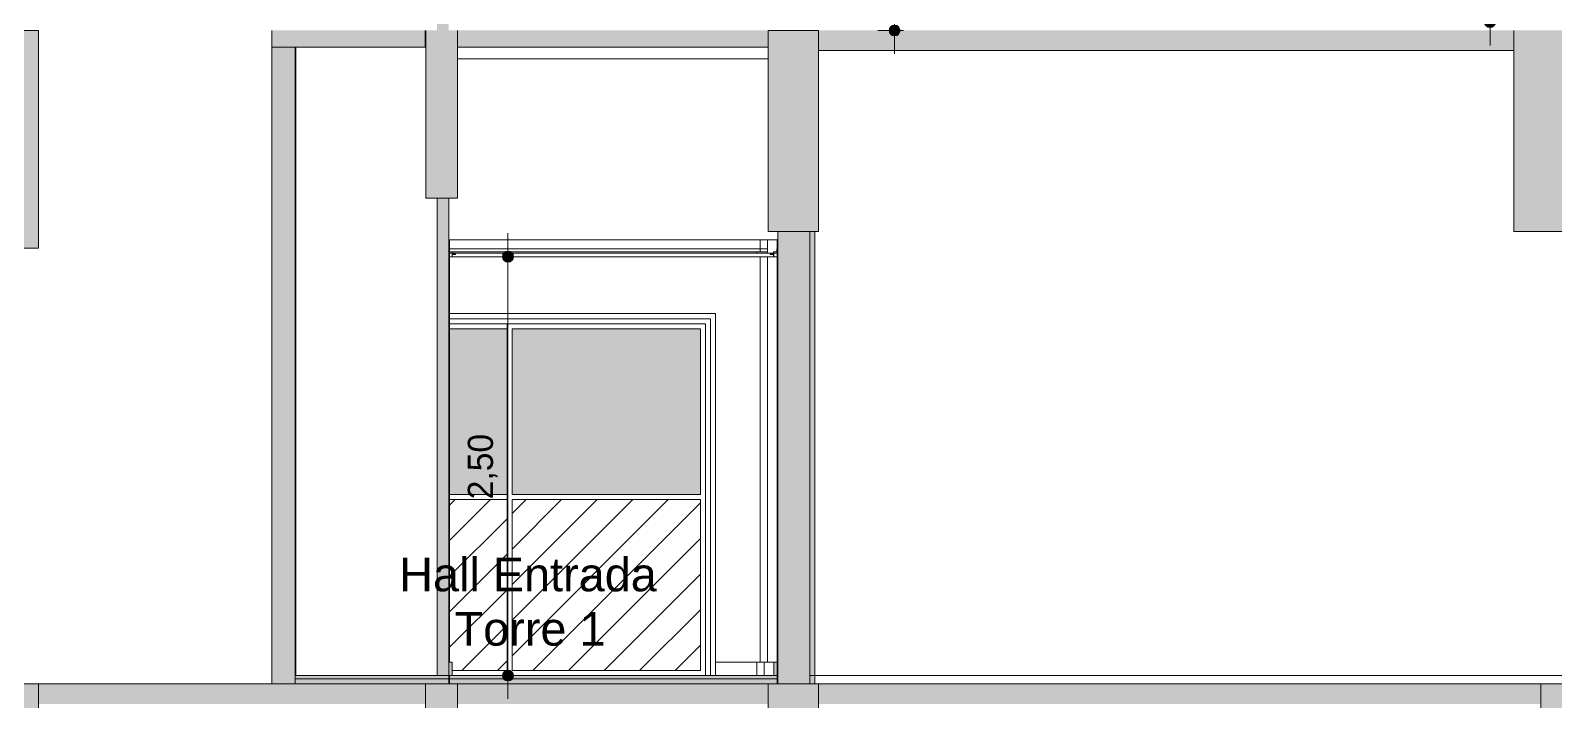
# Model space of a CAD drawing. Header units: metres. Extents: x -96 to 123, y 1 to 648.
# Drawn here: x 76.6 to 85.7, y 592.18 to 596.18 of the extents above; entities that cross this region are included whole.
import ezdxf

# ---------------------------------------------------------------- set-up
doc = ezdxf.new("R2010")
doc.units = ezdxf.units.M
doc.linetypes.add('_Tracejado longo', pattern=[0.014288, 0.009525, -0.004763])
for name, color, linetype, lineweight in [('A-ANNO-DIMS', 7, 'Continuous', 5), ('A-ANNO-DIMS-100', 7, 'Continuous', 5), ('A-AREA-IDEN', 7, 'Continuous', 5), ('A-CLNG-SUSP', 7, 'Continuous', 5), ('A-DETL', 7, 'Continuous', 5), ('A-DETL-GENF', 7, 'Continuous', 5), ('A-DOOR', 7, 'Continuous', 5), ('A-DOOR-FRAM', 7, 'Continuous', 5), ('A-FLOR-LEVL', 7, 'Continuous', 5), ('A-FLOR-OTLN', 7, 'Continuous', 5), ('A-FLOR-PATT', 7, 'Continuous', 20), ('A-WALL', 7, 'Continuous', 5), ('A-WALL-MBNI', 7, 'Continuous', 5), ('A-WALL-PATT', 7, 'Continuous', 20)]:
    doc.layers.add(name, color=color, linetype=linetype, lineweight=lineweight)
doc.styles.add('Arial_1', font='arial.ttf', dxfattribs={"height": 0.2})
doc.styles.add('Century Gothic', font='GOTHIC.TTF', dxfattribs={"height": 0.15})
doc.dimstyles.new('PAA_-_Cota_com_linha_-_metros', dxfattribs={"dimscale": 0.3048, "dimtxt": 0.156625, "dimasz": 0.853018, "dimexe": 0.328084, "dimexo": 0.328084, "dimgap": 0.131234, "dimtad": 1, "dimrnd": 0.01, "dimzin": 0, "dimdsep": 46, "dimtxsty": 'Century Gothic', "dimblk1": 'DOTSMALL', "dimblk2": 'DOTSMALL', "dimsah": 1, "dimcen": 0.09, "dimdle": 0.459318, "dimazin": 0, "dimtfac": 1, "dimtdec": 4, "dimtix": 1, "dimtmove": 0, "dimatfit": 3, "dimfxl": 1, "dimtvp": 1, "dimtolj": 1, "dimtzin": 0, "dimarcsym": 2})
pattern_1 = [(45, (-24.57, 320.824), (-0.10606602, 0.10606602), [])]

# ---------------------------------------------------------------- blocks, each defined once
blk = doc.blocks.new('xok - porta - correr multifolhas com trava - 3610 x 2160 -3fls 6-3969831-Section 3')
at = {"layer": 'A-DOOR', "true_color": 0xe6e6e6}
blk.add_hatch(color=254, dxfattribs=at).paths.add_polyline_path([(-20.2288, 593.4098), (-20.2288, 594.4), (-20.5722, 594.4), (-20.5722, 593.4098), (-20.2297, 593.4098)])
at = {"layer": 'A-DOOR-FRAM', "true_color": 0xe6e6e6}
blk.add_hatch(color=254, dxfattribs=at).paths.add_polyline_path([(-19.0763, 593.4098), (-19.0755, 593.4098), (-19.0755, 594.4), (-20.1988, 594.4), (-20.198, 593.4098), (-19.3022, 593.4098)])
at = {"layer": 'A-DOOR-FRAM', "true_color": 0x808080}
h = blk.add_hatch(dxfattribs=at)
h.set_pattern_fill('FP_14', color=8, style=0, pattern_type=2)
h.set_pattern_definition(pattern_1)
h.paths.add_polyline_path([(-20.3996, 592.36), (-20.2288, 592.36), (-20.2297, 593.3798), (-20.5722, 593.3798), (-20.5722, 592.41), (-20.5572, 592.41), (-20.5572, 592.36)])
h = blk.add_hatch(dxfattribs=at)
h.set_pattern_fill('FP_14', color=8, style=0, pattern_type=2)
h.set_pattern_definition(pattern_1)
h.paths.add_polyline_path([(-20.1988, 592.36), (-19.0755, 592.36), (-19.0764, 593.3798), (-20.1988, 593.3798), (-20.1988, 592.5111)])
at = {"layer": 'A-DOOR-FRAM'}
for p, q in [((-19.0155, 594.46), (-20.5722, 594.46)), ((-20.5722, 594.43), (-19.0455, 594.43)), ((-20.2288, 592.33), (-20.2288, 594.43)), ((-19.0455, 592.33), (-19.0455, 594.43)), ((-19.0155, 594.46), (-19.0155, 592.33)), ((-20.5722, 594.4), (-20.2288, 594.4)), ((-20.1988, 594.4), (-19.0755, 594.4)), ((-20.1988, 594.4), (-20.1988, 593.4098)), ((-19.0755, 594.4), (-19.0755, 593.4098)), ((-20.2288, 593.4098), (-20.5722, 593.4098)), ((-19.0755, 593.4098), (-20.1988, 593.4098)), ((-20.5722, 593.3798), (-20.2288, 593.3798)), ((-20.1988, 592.36), (-20.1988, 593.3798)), ((-20.1988, 593.3798), (-19.0755, 593.3798)), ((-19.0755, 592.36), (-19.0755, 593.3798)), ((-20.5572, 592.36), (-20.2288, 592.36)), ((-20.1988, 592.36), (-19.0755, 592.36))]:
    blk.add_line(p, q, dxfattribs=at)
blk = doc.blocks.new('LUC-ARQ-001-MOD-EMB_rvt-3-Section 3')
at = {"layer": 'A-FLOR-OTLN', "true_color": 0x808080}
for points in [[(-21.6332, 596.08), (-20.7185, 596.08), (-20.7185, 596.18), (-21.6332, 596.18), (-21.6332, 596.0889)], [(-18.4573, 596.18), (-18.4573, 596.18), (-18.4933, 596.18)]]:
    blk.add_hatch(color=8, dxfattribs=at).paths.add_polyline_path(points)
at = {"layer": 'A-FLOR-PATT', "lineweight": 5, "true_color": 0x808080}
h = blk.add_hatch(color=8, dxfattribs=at)
h.paths.add_polyline_path([(-29.8365, 592.31), (-29.6782, 592.31), (-29.6782, 592.33), (-32.656, 592.33), (-32.656, 592.31), (-29.8632, 592.31)])
h.paths.add_polyline_path([(-18.6182, 592.31), (-18.6132, 592.31), (-18.6132, 592.33), (-21.4932, 592.33), (-21.4932, 592.31), (-18.6438, 592.31)])
h = blk.add_hatch(color=8, dxfattribs=at)
h.paths.add_polyline_path([(-30.7144, 592.28), (-29.6782, 592.28), (-29.6782, 592.31), (-32.656, 592.31), (-32.656, 592.28), (-30.7332, 592.28)])
h.paths.add_polyline_path([(-18.7133, 592.28), (-18.6132, 592.28), (-18.6132, 592.31), (-21.4932, 592.31), (-21.4932, 592.28), (-18.8633, 592.28)])
at = {"layer": 'A-WALL', "true_color": 0xffbb77}
blk.add_hatch(color=31, dxfattribs=at).paths.add_polyline_path([(-18.3932, 592.28), (-18.3932, 594.98), (-18.4232, 594.98), (-18.4232, 592.28)])
h = blk.add_hatch(color=31, dxfattribs=at)
h.paths.add_polyline_path([(-20.5772, 592.41), (-20.5722, 592.41), (-20.5722, 594.83), (-20.5772, 594.83), (-20.5772, 592.415)])
h.paths.add_polyline_path([(-20.5722, 594.85), (-20.5722, 594.858), (-20.5772, 594.858), (-20.5772, 594.85), (-20.5722, 594.85)])
h.paths.add_polyline_path([(-20.5722, 594.859), (-20.5722, 594.93), (-20.5772, 594.93), (-20.5762, 594.859), (-20.5723, 594.859)])
h = blk.add_hatch(color=31, dxfattribs=at)
h.paths.add_polyline_path([(-18.6182, 592.33), (-18.6132, 592.33), (-18.6132, 594.83), (-18.6182, 594.83), (-18.6182, 592.5111)])
h.paths.add_polyline_path([(-18.6132, 594.85), (-18.6132, 594.93), (-18.6182, 594.93), (-18.6182, 594.85)])
at = {"layer": 'A-WALL-PATT', "lineweight": 5, "true_color": 0xffbb77}
h = blk.add_hatch(color=31, dxfattribs=at)
h.paths.add_polyline_path([(-20.5772, 592.33), (-20.5772, 595.18), (-20.6472, 595.18), (-20.6472, 592.33), (-20.619, 592.33)])
h.paths.add_polyline_path([(-20.619, 596.18), (-20.5772, 596.18), (-20.5772, 599.32), (-20.6472, 599.32), (-20.6472, 596.18)])
h.paths.add_polyline_path([(-20.5772, 599.42), (-20.5772, 600.08), (-20.6472, 600.08), (-20.6472, 599.42), (-20.619, 599.42)])
for points in [[(-21.4969, 592.28), (-21.4932, 592.28), (-21.4932, 596.08), (-21.6332, 596.08), (-21.6332, 592.28)], [(-18.4244, 592.28), (-18.4232, 592.2801), (-18.4244, 594.98), (-18.6132, 594.98), (-18.6132, 592.28), (-18.4607, 592.28)]]:
    blk.add_hatch(color=31, dxfattribs=at).paths.add_polyline_path(points)
h = blk.add_hatch(color=31, dxfattribs=at)
h.paths.add_polyline_path([(-20.5562, 594.85), (-20.5572, 594.859), (-20.5762, 594.859), (-20.5762, 594.858), (-20.5572, 594.858), (-20.5566, 594.85)])
h.paths.add_polyline_path([(-32.6354, 594.85), (-32.635, 594.85), (-32.636, 594.859), (-32.655, 594.859), (-32.655, 594.858), (-32.636, 594.858), (-32.636, 594.85)])
h.paths.add_polyline_path([(-18.6382, 594.85), (-18.6382, 594.858), (-18.6182, 594.859), (-18.6192, 594.859), (-18.6392, 594.858), (-18.6388, 594.85)])
h.paths.add_polyline_path([(-29.6988, 594.85), (-29.6982, 594.85), (-29.6982, 594.858), (-29.6782, 594.8591), (-29.6792, 594.859), (-29.6992, 594.8579), (-29.6992, 594.85)])
h = blk.add_hatch(color=31, dxfattribs=at)
h.paths.add_polyline_path([(-18.6182, 592.33), (-18.6182, 592.41), (-18.6382, 592.41), (-18.6382, 592.33)])
h.paths.add_polyline_path([(-32.636, 592.33), (-32.636, 592.41), (-32.656, 592.41), (-32.656, 592.33)])
h.paths.add_polyline_path([(-29.6782, 592.33), (-29.6782, 592.41), (-29.6982, 592.41), (-29.6982, 592.33)])
h.paths.add_polyline_path([(-20.5572, 592.33), (-20.5572, 592.41), (-20.5772, 592.4097), (-20.5772, 592.33), (-20.5722, 592.33)])
at = {"layer": 'A-CLNG-SUSP', "color": 8, "true_color": 0x808080}
for p, q in [((-18.6132, 594.85), (-20.5772, 594.85)), ((-20.5772, 594.85), (-20.5772, 594.83)), ((-20.5772, 594.83), (-18.6132, 594.83)), ((-18.6132, 594.83), (-18.6132, 594.85))]:
    blk.add_line(p, q, dxfattribs=at)
at = {"layer": 'A-FLOR-OTLN', "lineweight": 20}
for p, q in [((-21.6332, 596.18), (-21.6332, 596.08)), ((-21.4932, 596.08), (-20.7185, 596.08))]:
    blk.add_line(p, q, dxfattribs=at)
at = {"layer": 'A-FLOR-OTLN'}
for p, q in [((-21.4907, 596.01), (-21.4932, 596.01)), ((-18.671, 596.01), (-20.526, 596.01)), ((-21.4932, 592.31), (-21.4932, 592.28)), ((-18.6132, 592.31), (-21.4932, 592.31)), ((-18.6132, 592.28), (-18.6132, 592.31))]:
    blk.add_line(p, q, dxfattribs=at)
at = {"layer": 'A-FLOR-OTLN', "color": 8, "true_color": 0x808080}
for p, q in [((-18.6132, 592.33), (-21.4932, 592.33)), ((-21.4932, 592.33), (-21.4932, 592.31)), ((-18.6132, 592.31), (-18.6132, 592.33))]:
    blk.add_line(p, q, dxfattribs=at)
at = {"layer": 'A-WALL', "lineweight": 20}
for p, q in [((-21.6332, 596.08), (-21.6332, 592.28)), ((-21.4932, 596.08), (-21.6332, 596.08)), ((-21.4932, 592.28), (-21.4932, 596.08)), ((-20.6472, 595.18), (-20.6472, 592.33)), ((-20.5772, 592.33), (-20.5772, 595.18)), ((-18.6132, 594.98), (-18.6132, 592.28)), ((-18.4232, 592.28), (-18.4232, 594.98)), ((-20.5722, 594.93), (-20.5772, 594.93)), ((-20.5772, 594.93), (-20.5772, 594.877)), ((-20.5762, 594.877), (-20.5772, 594.877)), ((-20.5772, 594.877), (-20.5772, 594.858)), ((-20.5772, 594.877), (-20.5762, 594.877)), ((-20.5762, 594.859), (-20.5762, 594.877)), ((-20.5762, 594.877), (-20.5762, 594.859)), ((-20.5562, 594.859), (-20.5762, 594.859)), ((-20.5762, 594.859), (-20.5722, 594.859)), ((-20.5722, 594.859), (-20.5722, 594.93)), ((-20.5562, 594.844), (-20.5562, 594.859)), ((-18.6192, 594.859), (-18.6392, 594.859)), ((-18.6392, 594.859), (-18.6392, 594.844)), ((-18.6192, 594.877), (-18.6192, 594.859)), ((-18.6182, 594.877), (-18.6192, 594.877)), ((-18.6182, 594.93), (-18.6182, 592.28)), ((-18.6132, 594.93), (-18.6182, 594.93)), ((-18.6182, 594.858), (-18.6182, 594.877)), ((-18.6132, 592.28), (-18.6132, 594.93)), ((-20.5772, 594.858), (-20.5572, 594.858)), ((-20.5722, 594.858), (-20.5772, 594.858)), ((-20.5772, 594.858), (-20.5772, 592.41)), ((-20.5722, 592.41), (-20.5722, 594.858)), ((-20.5572, 594.858), (-20.5572, 594.843)), ((-20.5572, 594.843), (-20.5572, 594.83)), ((-20.5572, 594.83), (-20.5562, 594.83)), ((-20.5362, 594.844), (-20.5562, 594.844)), ((-20.5562, 594.83), (-20.5562, 594.843)), ((-20.5562, 594.843), (-20.5362, 594.843)), ((-20.5362, 594.843), (-20.5362, 594.844)), ((-18.6392, 594.844), (-18.6592, 594.844)), ((-18.6592, 594.844), (-18.6592, 594.843)), ((-18.6592, 594.843), (-18.6392, 594.843)), ((-18.6392, 594.843), (-18.6392, 594.83)), ((-18.6392, 594.83), (-18.6382, 594.83)), ((-18.6382, 594.843), (-18.6382, 594.858)), ((-18.6382, 594.858), (-18.6182, 594.858)), ((-18.6382, 594.83), (-18.6382, 594.843)), ((-20.5572, 592.41), (-20.5772, 592.41)), ((-20.5772, 592.41), (-20.5772, 592.33)), ((-20.5772, 592.41), (-20.5722, 592.41)), ((-20.5572, 592.33), (-20.5572, 592.41)), ((-18.6382, 592.41), (-18.6382, 592.33)), ((-18.6182, 592.41), (-18.6382, 592.41)), ((-18.6182, 592.33), (-18.6182, 592.41)), ((-20.6472, 592.33), (-20.5772, 592.33)), ((-20.5772, 592.33), (-20.5572, 592.33)), ((-20.5722, 592.33), (-20.5772, 592.33)), ((-20.5772, 592.33), (-20.5772, 592.28)), ((-20.5722, 592.28), (-20.5722, 592.33)), ((-18.6382, 592.33), (-18.6182, 592.33))]:
    blk.add_line(p, q, dxfattribs=at)
at = {"layer": 'A-WALL'}
for p, q in [((-21.4907, 596.0801), (-21.4907, 592.33)), ((-21.4907, 594.93), (-21.4932, 594.93)), ((-18.7183, 594.93), (-20.5722, 594.93)), ((-18.7183, 594.877), (-18.7183, 594.93)), ((-18.7183, 594.93), (-18.7133, 594.93)), ((-18.676, 594.93), (-18.7133, 594.93)), ((-18.6182, 594.93), (-18.676, 594.93)), ((-18.676, 594.93), (-18.676, 594.85)), ((-18.7183, 592.41), (-18.7183, 594.83)), ((-18.676, 594.83), (-18.676, 592.41)), ((-20.5722, 594.49), (-18.9855, 594.49)), ((-20.5722, 594.46), (-19.0155, 594.46)), ((-19.0155, 594.46), (-19.0155, 592.33)), ((-18.9855, 594.49), (-18.9855, 592.41))]:
    blk.add_line(p, q, dxfattribs=at)
at = {"layer": 'A-WALL', "color": 8, "true_color": 0x808080}
for p, q in [((-18.4232, 594.98), (-18.4232, 592.28)), ((-18.3932, 592.28), (-18.3932, 594.98))]:
    blk.add_line(p, q, dxfattribs=at)
at = {"layer": 'A-WALL-MBNI'}
for p, q in [((-18.7193, 594.877), (-20.5722, 594.877)), ((-18.7393, 594.859), (-20.5562, 594.859)), ((-18.7393, 594.85), (-18.7393, 594.859)), ((-18.676, 594.859), (-18.7393, 594.859)), ((-18.7393, 594.859), (-18.7393, 594.85)), ((-18.7193, 594.859), (-18.7193, 594.877)), ((-18.676, 594.877), (-18.7193, 594.877)), ((-18.7193, 594.877), (-18.7193, 594.859)), ((-18.9855, 592.33), (-18.9855, 592.41)), ((-18.7383, 592.41), (-18.9855, 592.41)), ((-18.7383, 592.41), (-18.7383, 592.33)), ((-18.7383, 592.33), (-18.7383, 592.41)), ((-18.696, 592.41), (-18.7383, 592.41)), ((-18.696, 592.41), (-18.696, 592.33)), ((-18.696, 592.33), (-18.696, 592.41)), ((-18.6382, 592.41), (-18.696, 592.41))]:
    blk.add_line(p, q, dxfattribs=at)
at = {"layer": 'A-DOOR', "color": 253, "lineweight": 5, "true_color": 0x999999}
blk.add_blockref('xok - porta - correr multifolhas com trava - 3610 x 2160 -3fls 6-3969831-Section 3', (0, 0), dxfattribs=at)
blk = doc.blocks.new('DIMBLOCK68-Section 3')
at = {"layer": 'A-ANNO-DIMS-100', "true_color": 0x800000}
h = blk.add_hatch(color=16, dxfattribs=at)
edge = h.paths.add_edge_path()
edge.add_arc((85.3046, 599.3), 0.0325, 0, 360)
h = blk.add_hatch(color=16, dxfattribs=at)
edge = h.paths.add_edge_path()
edge.add_arc((85.3046, 596.23), 0.0325, 0, 360)
at = {"layer": 'A-ANNO-DIMS-100', "color": 16, "true_color": 0x800000}
for p, q in [((85.3046, 596.09), (85.3046, 599.44)), ((85.3046, 599.3), (85.2046, 599.3)), ((85.3046, 599.3), (85.3586, 599.3)), ((85.3046, 596.23), (82.2554, 596.23)), ((85.3046, 596.23), (85.4046, 596.23))]:
    blk.add_line(p, q, dxfattribs=at)
for centre in [(85.3046, 599.3), (85.3046, 596.23)]:
    blk.add_circle(centre, 0.0325, dxfattribs=at)
at = {"layer": 'A-ANNO-DIMS-100', "color": 0, "insert": (85.0649, 597.5669), "char_height": 0.15, "width": 0.475501, "attachment_point": 1, "rotation": 90, "line_spacing_factor": 0.984502, "style": 'Century Gothic'}
blk.add_mtext('3,07', dxfattribs=at)
blk = doc.blocks.new('_DotSmall')
at = {"color": 0, "linetype": 'ByBlock', "const_width": 0.5}
blk.add_lwpolyline([(-0.0625, 0, 1), (0.0625, 0, 1)], format="xyb", close=True, dxfattribs=at)
blk = doc.blocks.new('DIMBLOCK70-Section 3')
at = {"layer": 'A-ANNO-DIMS-100', "true_color": 0x800000}
h = blk.add_hatch(color=16, dxfattribs=at)
edge = h.paths.add_edge_path()
edge.add_arc((81.7518, 598.31), 0.0325, 0, 360)
h = blk.add_hatch(color=16, dxfattribs=at)
edge = h.paths.add_edge_path()
edge.add_arc((81.7518, 596.18), 0.0325, 0, 360)
at = {"layer": 'A-ANNO-DIMS-100', "color": 16, "true_color": 0x800000}
for p, q in [((81.7518, 596.04), (81.7518, 598.45)), ((81.7518, 598.31), (81.6518, 598.31)), ((81.7518, 598.31), (81.9564, 598.31)), ((81.7518, 596.18), (81.6518, 596.18)), ((81.7518, 596.18), (81.8058, 596.18))]:
    blk.add_line(p, q, dxfattribs=at)
for centre in [(81.7518, 598.31), (81.7518, 596.18)]:
    blk.add_circle(centre, 0.0325, dxfattribs=at)
at = {"layer": 'A-ANNO-DIMS-100', "color": 0, "insert": (81.512, 597.0469), "char_height": 0.15, "width": 0.475501, "attachment_point": 1, "rotation": 90, "line_spacing_factor": 0.984502, "style": 'Century Gothic'}
blk.add_mtext('2,13', dxfattribs=at)
blk = doc.blocks.new('DIMBLOCK71-Section 3')
at = {"layer": 'A-ANNO-DIMS-100', "true_color": 0x800000}
h = blk.add_hatch(color=16, dxfattribs=at)
edge = h.paths.add_edge_path()
edge.add_arc((79.4448, 594.83), 0.0325, 0, 360)
h = blk.add_hatch(color=16, dxfattribs=at)
edge = h.paths.add_edge_path()
edge.add_arc((79.4448, 592.33), 0.0325, 0, 360)
at = {"layer": 'A-ANNO-DIMS-100', "color": 16, "true_color": 0x800000}
for p, q in [((79.4448, 592.19), (79.4448, 594.97)), ((79.4448, 594.83), (79.3448, 594.83)), ((79.4448, 594.83), (79.4989, 594.83)), ((79.4448, 592.33), (79.3448, 592.33)), ((79.4448, 592.33), (79.4989, 592.33))]:
    blk.add_line(p, q, dxfattribs=at)
for centre in [(79.4448, 594.83), (79.4448, 592.33)]:
    blk.add_circle(centre, 0.0325, dxfattribs=at)
at = {"layer": 'A-ANNO-DIMS-100', "color": 0, "insert": (79.2051, 593.3819), "char_height": 0.15, "width": 0.475501, "attachment_point": 1, "rotation": 90, "line_spacing_factor": 0.984502, "style": 'Century Gothic'}
blk.add_mtext('2,50', dxfattribs=at)

msp = doc.modelspace()

# ---------------------------------------------------------------- hatches: boundary and pattern name
at = {"layer": 'A-DETL-GENF', "true_color": 0x808080}
h = msp.add_hatch(color=8, dxfattribs=at)
h.paths.add_polyline_path([(99.3415, 591), (99.6528, 591), (99.6528, 592.28), (99.3408, 592.28), (99.3408, 591)])
h.paths.add_polyline_path([(49.8768, 591.2), (49.9648, 591.2), (49.9647, 592.28), (49.6528, 592.28), (49.6528, 591.2), (49.8428, 591.2)])
h.paths.add_polyline_path([(56.5392, 591.68), (56.5928, 591.68), (56.5928, 592.28), (56.4028, 592.28), (56.4028, 591.68), (56.4449, 591.68)])
h.paths.add_polyline_path([(61.0528, 591.68), (61.0528, 592.28), (60.8028, 592.28), (60.8028, 591.68)])
h.paths.add_polyline_path([(64.1978, 591.68), (64.1978, 592.28), (64.0078, 592.28), (64.0078, 591.68)])
h.paths.add_polyline_path([(68.6478, 591.68), (68.6478, 592.28), (68.3478, 592.28), (68.3478, 591.68)])
h.paths.add_polyline_path([(76.4528, 591.68), (76.6428, 591.68), (76.6428, 592.28), (76.4528, 592.2796), (76.4528, 591.7657)])
h.paths.add_polyline_path([(80.9978, 591.68), (81.2978, 591.68), (81.2978, 592.28), (80.9978, 592.28), (80.9978, 591.758)])
h.paths.add_polyline_path([(78.9528, 591.68), (79.1428, 591.68), (79.1428, 592.28), (78.9528, 592.28), (78.9528, 592.0524)])
h.paths.add_polyline_path([(85.7978, 591.68), (85.7978, 592.28), (85.6078, 592.28), (85.6078, 591.68)])
h.paths.add_polyline_path([(88.5928, 591.68), (88.8428, 591.68), (88.8428, 592.28), (88.5928, 592.28), (88.5928, 592.0206)])
h.paths.add_polyline_path([(93.2428, 591.68), (93.2428, 592.28), (93.0528, 592.28), (93.0528, 591.68)])
h.paths.add_polyline_path([(76.6356, 594.88), (76.6428, 594.88), (76.6428, 596.18), (76.4528, 596.1796), (76.4528, 594.88), (76.6006, 594.88)])
h.paths.add_polyline_path([(64.1778, 594.98), (64.1978, 594.98), (64.1978, 596.18), (63.8478, 596.18), (63.8478, 594.98), (64.1261, 594.98)])
h.paths.add_polyline_path([(68.5154, 594.98), (68.6478, 594.98), (68.6478, 596.18), (68.3478, 596.18), (68.3478, 594.98), (68.3562, 594.98)])
h.paths.add_polyline_path([(81.2978, 594.98), (81.2978, 596.18), (80.9978, 596.18), (80.9986, 594.98), (81.2755, 594.98)])
h.paths.add_polyline_path([(85.7978, 594.98), (85.7978, 596.18), (85.4478, 596.18), (85.4478, 594.98), (85.6337, 594.98)])
h.paths.add_polyline_path([(88.5913, 595.18), (88.8428, 595.18), (88.8428, 596.18), (88.5913, 596.18), (88.5913, 595.244)])
h.paths.add_polyline_path([(79.0497, 595.18), (79.1428, 595.18), (79.1428, 596.18), (78.9544, 596.18), (78.9544, 595.18), (79.0215, 595.18)])
h.paths.add_polyline_path([(70.7101, 595.18), (70.8928, 595.18), (70.8928, 596.08), (70.7028, 596.08), (70.7028, 595.18)])
h.paths.add_polyline_path([(61.0528, 595.18), (61.0528, 596.18), (60.8028, 596.18), (60.8028, 595.18)])
h.paths.add_polyline_path([(93.2428, 595.58), (93.2428, 596.3), (93.0528, 596.3), (93.0528, 595.58), (93.2353, 595.58)])
h.paths.add_polyline_path([(56.4028, 595.58), (56.5928, 595.58), (56.5928, 596.18), (56.4028, 596.18), (56.4028, 595.7409)])
h = msp.add_hatch(color=8, dxfattribs=at)
h.paths.add_polyline_path([(80.294, 596.08), (80.9978, 596.08), (80.9978, 596.18), (79.1428, 596.18), (79.1428, 596.08), (80.2138, 596.08)])
h.paths.add_polyline_path([(78.9544, 596.08), (78.9544, 596.18), (78.9503, 596.18), (78.9503, 596.08)])
h.paths.add_polyline_path([(76.5939, 596.18), (76.5939, 596.18), (76.5939, 596.18)])
h = msp.add_hatch(color=8, dxfattribs=at)
h.paths.add_polyline_path([(93.0528, 596.06), (93.0528, 596.18), (88.8428, 596.18), (88.8428, 596.06), (92.6565, 596.06)])
h.paths.add_polyline_path([(88.5913, 596.06), (88.5913, 596.18), (85.7978, 596.18), (85.7978, 596.06), (88.2672, 596.06)])
h.paths.add_polyline_path([(93.2428, 596.06), (93.2455, 596.06), (93.2455, 596.18), (93.2428, 596.18)])
h.paths.add_polyline_path([(81.2978, 596.06), (85.4478, 596.06), (85.4478, 596.18), (81.2978, 596.18), (81.2978, 596.08)])
h = msp.add_hatch(color=8, dxfattribs=at)
h.paths.add_polyline_path([(88.5928, 592.16), (88.5928, 592.28), (85.7978, 592.28), (85.7978, 592.16)])
h.paths.add_polyline_path([(76.6428, 592.16), (78.9528, 592.16), (78.9528, 592.28), (76.6428, 592.28), (76.6428, 592.1647)])
h.paths.add_polyline_path([(89.1451, 592.16), (93.0528, 592.16), (93.0528, 592.28), (88.8428, 592.28), (88.8428, 592.16)])
h.paths.add_polyline_path([(79.1428, 592.16), (80.9978, 592.16), (80.9978, 592.28), (79.1428, 592.28), (79.1428, 592.2273)])
h.paths.add_polyline_path([(93.2428, 592.16), (99.3408, 592.16), (99.3408, 592.28), (93.2428, 592.28), (93.2428, 592.1806)])
h.paths.add_polyline_path([(81.2978, 592.16), (85.6078, 592.16), (85.6078, 592.28), (81.2978, 592.2796), (81.2978, 592.2626)])

# ---------------------------------------------------------------- linework, layer by layer
at = {"layer": 'A-DETL'}
for p, q in [((76.6428, 596.18), (76.4528, 596.18)), ((76.6428, 594.88), (76.6428, 596.18)), ((78.9544, 596.18), (78.9544, 595.18)), ((79.1428, 595.18), (79.1428, 596.18)), ((80.9978, 596.18), (80.9978, 594.98)), ((81.2978, 596.18), (80.9978, 596.18)), ((81.2978, 594.98), (81.2978, 596.18)), ((85.4478, 596.18), (85.4478, 594.98)), ((78.9544, 595.18), (79.1428, 595.18)), ((80.9978, 594.98), (81.2978, 594.98)), ((85.4478, 594.98), (85.7978, 594.98)), ((76.4528, 594.88), (76.6428, 594.88)), ((81.2455, 592.33), (99.4628, 592.33)), ((76.6428, 592.28), (76.4528, 592.28)), ((76.6428, 591.68), (76.6428, 592.28)), ((79.1428, 592.28), (78.9528, 592.28)), ((78.9528, 592.28), (78.9528, 591.68)), ((79.1428, 591.68), (79.1428, 592.28)), ((81.2978, 592.28), (80.9978, 592.28)), ((80.9978, 592.28), (80.9978, 591.68)), ((81.2978, 591.68), (81.2978, 592.28)), ((85.7978, 592.28), (85.6078, 592.28)), ((85.6078, 592.28), (85.6078, 591.68))]:
    msp.add_line(p, q, dxfattribs=at)
at = {"layer": 'A-DETL', "lineweight": 9}
for p, q in [((78.9503, 596.18), (78.9503, 596.08)), ((78.9503, 596.08), (78.9544, 596.08)), ((79.1428, 596.08), (80.9978, 596.08)), ((81.2978, 596.06), (85.4478, 596.06)), ((78.9528, 592.28), (76.6428, 592.28)), ((80.9978, 592.28), (79.1428, 592.28)), ((85.6078, 592.28), (81.2978, 592.28))]:
    msp.add_line(p, q, dxfattribs=at)
at = {"layer": 'A-FLOR-LEVL', "color": 8, "linetype": '_Tracejado longo', "true_color": 0x808080}
msp.add_line((52.9697, 592.28), (103.4161, 592.28), dxfattribs=at)

# ---------------------------------------------------------------- block references
at = {"lineweight": 5}
msp.add_blockref('LUC-ARQ-001-MOD-EMB_rvt-3-Section 3', (99.6687, 0), dxfattribs=at)

# ---------------------------------------------------------------- texts
at = {"layer": 'A-AREA-IDEN', "char_height": 0.2, "attachment_point": 1, "style": 'Arial_1'}
for s, insert, width in [('Hall Entrada', (78.7955, 593.0328), 1.908016), ('Torre 1', (79.1263, 592.7087), 1.106329)]:
    msp.add_mtext(s, dxfattribs=dict(at, insert=insert, width=width))

# ---------------------------------------------------------------- dimensions: what is measured, and where the dimension line sits
at = {"layer": 'A-ANNO-DIMS', "color": 16, "true_color": 0x800000}
for base, p1, p2, override, picture, middle in [((85.3046, 599.3), (82.1554, 596.23), (85.2586, 599.3), {"dimpost": '<>', "dimfxl": 4.365155}, 'DIMBLOCK68-Section 3', (85.1858, 597.765)), ((81.7518, 598.31), (81.7058, 596.18), (82.0564, 598.31), {"dimpost": '<>', "dimfxl": 2.158667}, 'DIMBLOCK70-Section 3', (81.633, 597.245)), ((79.4448, 594.83), (79.3989, 592.33), (79.3989, 594.83), {"dimpost": '<>', "dimfxl": 2.5}, 'DIMBLOCK71-Section 3', (79.326, 593.58))]:
    dim = msp.add_linear_dim(base=base, p1=p1, p2=p2, angle=90, dimstyle='PAA_-_Cota_com_linha_-_metros', override=override, dxfattribs=at)
    dim.commit()
    dim.dimension.update_dxf_attribs({"geometry": picture, "text_midpoint": middle})

doc.saveas('drawing.dxf')
